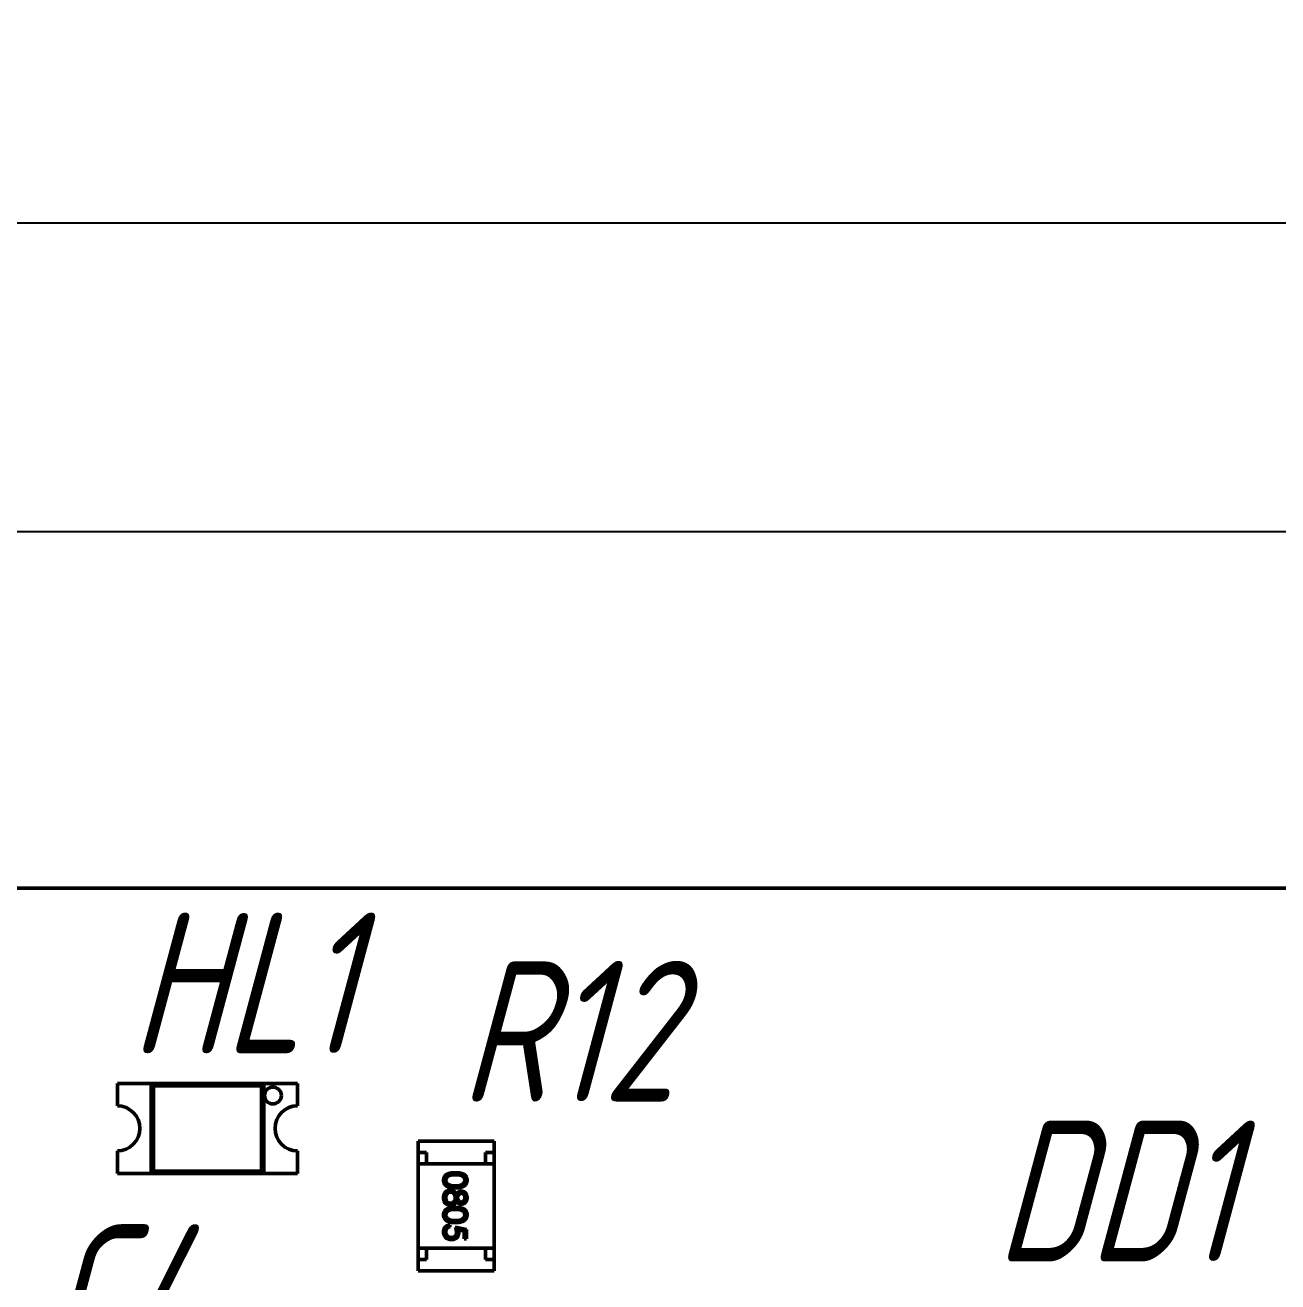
# Model space of a CAD drawing. Header units: millimetres. Extents: x 3004 to 446186229, y 1206 to 1506.
# Drawn here: x 3087.39 to 3109.64, y 1453.54 to 1475.87 of the extents above; entities that cross this region are included whole.
import ezdxf

# ---------------------------------------------------------------- set-up
doc = ezdxf.new("R2010")
doc.units = ezdxf.units.MM
doc.layers.add('Tonk', color=7, linetype='Continuous', lineweight=25)
doc.layers.add('Видимый контур (ГОСТ)', color=7, linetype='Continuous', lineweight=50)
doc.styles.get("Standard").update_dxf_attribs({"font": '', "width": 0.8, "oblique": 15})
doc.styles.get('Standard').set_extended_font_data('GOST type B')
doc.dimstyles.new('ISO-25', dxfattribs={"dimtxt": 2.5, "dimasz": 2.5, "dimexe": 1.25, "dimexo": 0, "dimtad": 1, "dimtxsty": 'Standard', "dimcen": 2.5, "dimadec": 0, "dimazin": 0, "dimtfac": 1, "dimtmove": 0, "dimatfit": 3, "dimfxl": 1, "dimarcsym": 0})

# ---------------------------------------------------------------- blocks, each defined once
blk = doc.blocks.new('*D35')
at = {"layer": 'Tonk', "color": 0, "lineweight": -2, "transparency": 16777216}
for p, q in [((3072.222, 1456.102), (3072.222, 1473.603)), ((3186.396, 1454.893), (3186.396, 1473.603)), ((3074.722, 1472.353), (3183.896, 1472.353))]:
    blk.add_line(p, q, dxfattribs=at)
at = {"layer": 'Tonk', "color": 0, "transparency": 16777216}
for points in [[(3074.722, 1472.769), (3074.722, 1471.936), (3072.222, 1472.353)], [(3183.896, 1472.769), (3183.896, 1471.936), (3186.396, 1472.353)]]:
    blk.add_solid(points, dxfattribs=at)
at = {"layer": 'Tonk', "color": 0, "transparency": 16777216, "insert": (3129.309, 1474.228), "char_height": 2.5, "attachment_point": 5}
blk.add_mtext('120*', dxfattribs=at)
blk = doc.blocks.new('*D36')
at = {"layer": 'Tonk', "color": 0, "lineweight": -2, "transparency": 16777216}
for p, q in [((3076.652, 1460.531), (3054.888, 1460.531)), ((3056.138, 1458.031), (3056.138, 1409.327)), ((3094.488, 1406.827), (3054.888, 1406.827))]:
    blk.add_line(p, q, dxfattribs=at)
at = {"layer": 'Tonk', "color": 0, "transparency": 16777216}
for points in [[(3055.721, 1458.031), (3056.555, 1458.031), (3056.138, 1460.531)], [(3055.721, 1409.327), (3056.555, 1409.327), (3056.138, 1406.827)]]:
    blk.add_solid(points, dxfattribs=at)
at = {"layer": 'Tonk', "color": 0, "transparency": 16777216, "insert": (3054.263, 1433.679), "char_height": 2.5, "attachment_point": 5, "rotation": 90}
blk.add_mtext('57*', dxfattribs=at)
blk = doc.blocks.new('*D45')
at = {"layer": 'Tonk', "color": 0, "lineweight": -2, "transparency": 16777216}
for p, q in [((3074.877, 1459.037), (3074.877, 1468.121)), ((3180.717, 1459.037), (3180.717, 1468.121)), ((3077.377, 1466.871), (3178.217, 1466.871))]:
    blk.add_line(p, q, dxfattribs=at)
at = {"layer": 'Tonk', "color": 0, "transparency": 16777216}
for points in [[(3077.377, 1467.287), (3077.377, 1466.454), (3074.877, 1466.871)], [(3178.217, 1467.287), (3178.217, 1466.454), (3180.717, 1466.871)]]:
    blk.add_solid(points, dxfattribs=at)
at = {"layer": 'Tonk', "color": 0, "transparency": 16777216, "insert": (3127.797, 1468.746), "char_height": 2.5, "attachment_point": 5}
blk.add_mtext('110*', dxfattribs=at)

msp = doc.modelspace()

# ---------------------------------------------------------------- linework, layer by layer
at = {"layer": 'Видимый контур (ГОСТ)'}
for p, q in [((3076.55695, 1460.53704), (3179.71695, 1460.53704)), ((3089.02699, 1456.66712), (3089.02699, 1457.06712)), ((3089.02699, 1457.06712), (3089.62699, 1457.06712)), ((3089.62699, 1457.06712), (3091.62699, 1457.06712)), ((3089.62699, 1455.46712), (3089.62699, 1457.06712)), ((3089.62699, 1457.06712), (3089.66892, 1457.0252)), ((3089.66892, 1457.0252), (3091.58507, 1457.0252)), ((3089.66892, 1455.50905), (3089.66892, 1457.0252)), ((3091.58507, 1457.0252), (3091.62699, 1457.06712)), ((3091.58507, 1455.50905), (3091.58507, 1457.0252)), ((3092.22699, 1457.06712), (3091.62699, 1457.06712)), ((3091.62699, 1457.06712), (3091.62699, 1455.46712)), ((3092.22699, 1456.66712), (3092.22699, 1457.06712)), ((3094.36695, 1456.03703), (3095.71695, 1456.03703)), ((3094.36695, 1456.03703), (3094.36695, 1455.83703)), ((3095.71695, 1456.03703), (3095.71695, 1455.83703)), ((3089.02699, 1455.86712), (3089.02699, 1455.46712)), ((3092.22699, 1455.46712), (3092.22699, 1455.86712)), ((3094.36695, 1455.83703), (3094.36695, 1455.63703)), ((3094.51695, 1455.83703), (3094.36695, 1455.83703)), ((3094.51695, 1455.63703), (3094.51695, 1455.83703)), ((3095.56695, 1455.83703), (3095.56695, 1455.63703)), ((3095.71695, 1455.83703), (3095.56695, 1455.83703)), ((3095.71695, 1455.63703), (3095.71695, 1455.83703)), ((3095.71695, 1455.63703), (3094.36695, 1455.63703)), ((3094.36695, 1454.13703), (3094.36695, 1455.63703)), ((3094.51695, 1455.63703), (3095.56695, 1455.63703)), ((3095.71695, 1454.13703), (3095.71695, 1455.63703)), ((3089.02699, 1455.46712), (3089.62699, 1455.46712)), ((3089.66892, 1455.50905), (3089.62699, 1455.46712)), ((3091.62699, 1455.46712), (3089.62699, 1455.46712)), ((3091.58507, 1455.50905), (3089.66892, 1455.50905)), ((3091.62699, 1455.46712), (3091.58507, 1455.50905)), ((3091.62699, 1455.46712), (3092.22699, 1455.46712)), ((3094.93169, 1454.55144), (3094.93169, 1454.51555)), ((3095.02912, 1454.51042), (3095.22912, 1454.46939)), ((3095.1881, 1454.44135), (3095.08289, 1454.4629)), ((3095.22912, 1454.46939), (3095.22912, 1454.30529)), ((3095.1881, 1454.30529), (3095.1881, 1454.44135)), ((3095.22912, 1454.30529), (3095.1881, 1454.30529)), ((3094.36695, 1454.13703), (3094.36695, 1453.93703)), ((3095.71695, 1454.13703), (3094.36695, 1454.13703)), ((3094.51695, 1454.13703), (3095.56695, 1454.13703)), ((3094.51695, 1453.93703), (3094.51695, 1454.13703)), ((3095.56695, 1454.13703), (3095.56695, 1453.93703)), ((3095.71695, 1453.93703), (3095.71695, 1454.13703)), ((3094.36695, 1453.93703), (3094.51695, 1453.93703)), ((3094.36695, 1453.73703), (3094.36695, 1453.93703)), ((3095.56695, 1453.93703), (3095.71695, 1453.93703)), ((3095.71695, 1453.73703), (3095.71695, 1453.93703)), ((3094.36695, 1453.73703), (3095.71695, 1453.73703))]:
    msp.add_line(p, q, dxfattribs=at)
msp.add_circle((3091.78977, 1456.85091), 0.14941, dxfattribs=at)
for centre, start, end in [((3089.02699, 1456.26712), 270.000005, 90.000005), ((3092.22699, 1456.26712), 90.000005, 270.000005)]:
    msp.add_arc(centre, 0.4, start, end, dxfattribs=at)
for points, knots in [([(3094.81887, 1455.34592), (3094.81892, 1455.34907), (3094.81903, 1455.35529), (3094.82011, 1455.36451), (3094.82186, 1455.37346), (3094.82431, 1455.38218), (3094.8273, 1455.39071), (3094.83121, 1455.39895), (3094.8357, 1455.40699), (3094.84082, 1455.41479), (3094.84669, 1455.42222), (3094.85318, 1455.42932), (3094.86045, 1455.4359), (3094.86839, 1455.44203), (3094.87692, 1455.44786), (3094.88617, 1455.45322), (3094.8961, 1455.45817), (3094.90676, 1455.4627), (3094.91832, 1455.46672), (3094.93091, 1455.47027), (3094.94464, 1455.47307), (3094.9594, 1455.47547), (3094.97524, 1455.4774), (3094.99219, 1455.47872), (3095.01023, 1455.47954), (3095.02261, 1455.47961), (3095.02896, 1455.47965)], [0, 0, 0, 0, 0.03378715, 0.06662166, 0.09928488, 0.13136117, 0.16358519, 0.19610393, 0.22890225, 0.26215806, 0.29599122, 0.33021785, 0.36505983, 0.40095074, 0.43762038, 0.47570753, 0.51538069, 0.55641354, 0.59976483, 0.64642416, 0.69643144, 0.74978152, 0.80657331, 0.86743553, 0.93188675, 1, 1, 1, 1]), ([(3095.02912, 1455.44375), (3095.02378, 1455.44374), (3095.01341, 1455.44371), (3094.99834, 1455.44302), (3094.98429, 1455.44208), (3094.97123, 1455.44086), (3094.95922, 1455.43906), (3094.94816, 1455.43703), (3094.93811, 1455.43457), (3094.92902, 1455.43166), (3094.92071, 1455.42834), (3094.91299, 1455.42471), (3094.90575, 1455.42082), (3094.89906, 1455.41646), (3094.8929, 1455.41172), (3094.88716, 1455.40669), (3094.88204, 1455.4012), (3094.8759, 1455.3936), (3094.86955, 1455.38357), (3094.86403, 1455.37092), (3094.86056, 1455.35793), (3094.86011, 1455.34912), (3094.85989, 1455.34471)], [0, 0, 0, 0, 0.07295107, 0.14158369, 0.20592646, 0.26530136, 0.32059723, 0.3718165, 0.41878977, 0.46169873, 0.50213358, 0.54080432, 0.57818053, 0.61429687, 0.64967824, 0.68429946, 0.71835895, 0.75208086, 0.81765244, 0.87972208, 0.93996556, 1, 1, 1, 1]), ([(3095.02896, 1455.47965), (3095.03537, 1455.47961), (3095.04783, 1455.47954), (3095.06598, 1455.47873), (3095.083, 1455.47738), (3095.0989, 1455.47554), (3095.11369, 1455.4733), (3095.12731, 1455.4703), (3095.13984, 1455.46689), (3095.15132, 1455.46294), (3095.1619, 1455.45849), (3095.17178, 1455.45364), (3095.18094, 1455.4482), (3095.18953, 1455.44249), (3095.1974, 1455.43627), (3095.20468, 1455.42972), (3095.21118, 1455.42259), (3095.21711, 1455.41511), (3095.2223, 1455.40722), (3095.22687, 1455.39915), (3095.23078, 1455.39084), (3095.23386, 1455.38226), (3095.23639, 1455.37349), (3095.23813, 1455.36451), (3095.23922, 1455.35529), (3095.23933, 1455.34907), (3095.23938, 1455.34592)], [0, 0, 0, 0, 0.06859462, 0.13324604, 0.19431259, 0.25127922, 0.30451344, 0.35423491, 0.40048059, 0.44341075, 0.48401487, 0.5232523, 0.56104237, 0.59790024, 0.63351849, 0.66831435, 0.70249567, 0.73668535, 0.77029317, 0.80343726, 0.83591295, 0.86846025, 0.90084654, 0.93346652, 0.96625758, 1, 1, 1, 1]), ([(3095.19835, 1455.34471), (3095.19812, 1455.34914), (3095.19766, 1455.35799), (3095.19438, 1455.37107), (3095.18866, 1455.38361), (3095.18238, 1455.39358), (3095.1764, 1455.40122), (3095.17121, 1455.4066), (3095.16554, 1455.41165), (3095.15932, 1455.4163), (3095.15264, 1455.42065), (3095.14544, 1455.42465), (3095.13769, 1455.42825), (3095.12939, 1455.43157), (3095.1203, 1455.4345), (3095.11027, 1455.43691), (3095.09924, 1455.43914), (3095.08716, 1455.44071), (3095.0741, 1455.44211), (3095.06001, 1455.44301), (3095.04492, 1455.44371), (3095.03449, 1455.44374), (3095.02912, 1455.44375)], [0, 0, 0, 0, 0.06038662, 0.12088325, 0.18275462, 0.24781103, 0.2812991, 0.31508762, 0.3497024, 0.38485658, 0.4209662, 0.45851119, 0.49717472, 0.53760205, 0.58050302, 0.62746754, 0.67838821, 0.73398322, 0.7937467, 0.85771367, 0.92669786, 1, 1, 1, 1]), ([(3095.02896, 1455.20786), (3095.02285, 1455.20793), (3095.01093, 1455.20807), (3094.9935, 1455.20883), (3094.97704, 1455.21031), (3094.96152, 1455.21216), (3094.947, 1455.21473), (3094.93343, 1455.21788), (3094.92075, 1455.22138), (3094.90906, 1455.22571), (3094.89821, 1455.23044), (3094.88808, 1455.23559), (3094.87857, 1455.24111), (3094.86977, 1455.24712), (3094.86162, 1455.25352), (3094.85424, 1455.26046), (3094.84748, 1455.26774), (3094.84146, 1455.27544), (3094.8362, 1455.28349), (3094.83149, 1455.29171), (3094.82769, 1455.30026), (3094.82443, 1455.30894), (3094.82194, 1455.31786), (3094.82021, 1455.32704), (3094.81901, 1455.3364), (3094.81891, 1455.34273), (3094.81887, 1455.34592)], [0, 0, 0, 0, 0.06506329, 0.12677317, 0.18551576, 0.24076468, 0.2929798, 0.34225037, 0.38891929, 0.43277566, 0.47462843, 0.51477469, 0.55360589, 0.59142641, 0.62802812, 0.66380363, 0.69898434, 0.73359149, 0.76762847, 0.80120835, 0.83426384, 0.86698069, 0.89971974, 0.93270191, 0.96617588, 1, 1, 1, 1]), ([(3094.81887, 1455.03662), (3094.819, 1455.04199), (3094.81926, 1455.05245), (3094.82099, 1455.06767), (3094.82404, 1455.08185), (3094.8282, 1455.09509), (3094.83362, 1455.10729), (3094.84036, 1455.11843), (3094.84816, 1455.12867), (3094.85724, 1455.13769), (3094.86696, 1455.1457), (3094.87699, 1455.15274), (3094.88732, 1455.15859), (3094.89782, 1455.16354), (3094.90861, 1455.16733), (3094.91965, 1455.16996), (3094.93092, 1455.17162), (3094.93852, 1455.17185), (3094.94235, 1455.17196)], [0, 0, 0, 0, 0.07855643, 0.15286284, 0.22355969, 0.29037494, 0.35540307, 0.41829116, 0.48038856, 0.54307262, 0.60492394, 0.66439831, 0.72194255, 0.77837489, 0.83382994, 0.88886124, 0.94408894, 1, 1, 1, 1]), ([(3094.85989, 1455.34471), (3094.86008, 1455.34028), (3094.86044, 1455.33143), (3094.86396, 1455.31851), (3094.86927, 1455.30595), (3094.87555, 1455.29612), (3094.88153, 1455.28863), (3094.88663, 1455.28327), (3094.89234, 1455.27835), (3094.8985, 1455.27368), (3094.90523, 1455.2694), (3094.91249, 1455.26551), (3094.92031, 1455.26196), (3094.92577, 1455.25993), (3094.92856, 1455.2589)], [0, 0, 0, 0, 0.1128134, 0.22539388, 0.33959481, 0.45967541, 0.52173519, 0.58392584, 0.64817414, 0.71388104, 0.78100445, 0.85145093, 0.92405069, 1, 1, 1, 1]), ([(3094.94114, 1455.13606), (3094.93755, 1455.1359), (3094.93042, 1455.1356), (3094.91989, 1455.13314), (3094.90969, 1455.12921), (3094.89992, 1455.12372), (3094.89078, 1455.11692), (3094.88282, 1455.10857), (3094.87574, 1455.09917), (3094.87002, 1455.08841), (3094.86544, 1455.07666), (3094.8623, 1455.06391), (3094.86021, 1455.05036), (3094.86, 1455.04101), (3094.85989, 1455.03622)], [0, 0, 0, 0, 0.07489821, 0.14859629, 0.22447123, 0.30232274, 0.38191862, 0.4611487, 0.54241712, 0.62671608, 0.71459683, 0.80490292, 0.90012725, 1, 1, 1, 1]), ([(3094.92856, 1455.2589), (3094.93213, 1455.25769), (3094.93938, 1455.25524), (3094.95062, 1455.25209), (3094.96242, 1455.2496), (3094.97469, 1455.24737), (3094.98754, 1455.24584), (3095.00093, 1455.24461), (3095.01485, 1455.24389), (3095.02432, 1455.2438), (3095.02912, 1455.24375)], [0, 0, 0, 0, 0.11058834, 0.22454175, 0.34250349, 0.4643241, 0.59075603, 0.72222748, 0.85884284, 1, 1, 1, 1]), ([(3095.02912, 1455.0339), (3095.02906, 1455.03745), (3095.02894, 1455.04443), (3095.02755, 1455.05466), (3095.02563, 1455.06447), (3095.02271, 1455.07383), (3095.01892, 1455.08275), (3095.01436, 1455.09127), (3095.00896, 1455.09932), (3095.0028, 1455.1068), (3094.99617, 1455.11362), (3094.98914, 1455.11961), (3094.98186, 1455.1247), (3094.97423, 1455.12879), (3094.96641, 1455.13215), (3094.9582, 1455.13436), (3094.94977, 1455.13577), (3094.94403, 1455.13596), (3094.94114, 1455.13606)], [0, 0, 0, 0, 0.07126869, 0.13981179, 0.20649743, 0.27153524, 0.33608183, 0.40052839, 0.46498384, 0.53005031, 0.59442341, 0.65558271, 0.71484911, 0.77211506, 0.82899921, 0.88512216, 0.94207935, 1, 1, 1, 1]), ([(3094.94235, 1455.17196), (3094.94515, 1455.17189), (3094.9507, 1455.17176), (3094.95889, 1455.17086), (3094.96687, 1455.16941), (3094.97466, 1455.16743), (3094.9822, 1455.16476), (3094.98953, 1455.16153), (3094.99666, 1455.15777), (3095.00363, 1455.15342), (3095.01033, 1455.14835), (3095.01689, 1455.14262), (3095.0232, 1455.1361), (3095.02934, 1455.12887), (3095.03542, 1455.12101), (3095.04111, 1455.11232), (3095.04681, 1455.10303), (3095.05021, 1455.09642), (3095.05196, 1455.09303)], [0, 0, 0, 0, 0.05885359, 0.11631546, 0.17267484, 0.22878039, 0.28458036, 0.34025651, 0.39662981, 0.45350726, 0.51231819, 0.57264844, 0.63602194, 0.70236295, 0.77148306, 0.84418448, 0.92006979, 1, 1, 1, 1]), ([(3095.23938, 1455.34592), (3095.23932, 1455.34273), (3095.23921, 1455.33641), (3095.23815, 1455.32706), (3095.23638, 1455.31792), (3095.23387, 1455.30904), (3095.23077, 1455.30034), (3095.22687, 1455.29189), (3095.22234, 1455.28363), (3095.21701, 1455.27571), (3095.21107, 1455.26803), (3095.20435, 1455.26078), (3095.19693, 1455.25396), (3095.18888, 1455.24748), (3095.18005, 1455.24153), (3095.17058, 1455.23586), (3095.16033, 1455.23079), (3095.14945, 1455.22591), (3095.13765, 1455.22169), (3095.12499, 1455.21789), (3095.11133, 1455.21482), (3095.09672, 1455.21226), (3095.08114, 1455.21028), (3095.06459, 1455.20884), (3095.04708, 1455.20807), (3095.03511, 1455.20793), (3095.02896, 1455.20786)], [0, 0, 0, 0, 0.03378812, 0.06719393, 0.09986241, 0.13256661, 0.16515117, 0.19791319, 0.231319, 0.26508328, 0.29925531, 0.33439857, 0.36994282, 0.40628356, 0.44406382, 0.48299771, 0.52335445, 0.56553659, 0.60961292, 0.65639081, 0.70588549, 0.7583245, 0.81383178, 0.87279456, 0.93472223, 1, 1, 1, 1]), ([(3095.02912, 1455.24375), (3095.03393, 1455.24382), (3095.04334, 1455.24394), (3095.05711, 1455.24441), (3095.07019, 1455.24562), (3095.08264, 1455.24697), (3095.09438, 1455.24896), (3095.10552, 1455.2511), (3095.11591, 1455.25398), (3095.12573, 1455.25706), (3095.13485, 1455.26058), (3095.14332, 1455.26446), (3095.15118, 1455.2686), (3095.15841, 1455.27309), (3095.16504, 1455.27789), (3095.17094, 1455.28312), (3095.17629, 1455.28857), (3095.1824, 1455.29621), (3095.18863, 1455.30621), (3095.19437, 1455.31865), (3095.19766, 1455.33159), (3095.19812, 1455.34034), (3095.19835, 1455.34471)], [0, 0, 0, 0, 0.0656812, 0.12848646, 0.18817513, 0.24510613, 0.29944842, 0.35082294, 0.39994168, 0.44667174, 0.49125453, 0.53337634, 0.57385275, 0.61252631, 0.64959714, 0.68553204, 0.72010579, 0.75383766, 0.81892542, 0.88049346, 0.94031133, 1, 1, 1, 1]), ([(3095.05196, 1455.09303), (3095.05449, 1455.09767), (3095.05939, 1455.10665), (3095.06839, 1455.11855), (3095.07814, 1455.12876), (3095.08884, 1455.13702), (3095.10016, 1455.14352), (3095.11202, 1455.14798), (3095.12422, 1455.151), (3095.13255, 1455.15129), (3095.13674, 1455.15144)], [0, 0, 0, 0, 0.14586006, 0.2824259, 0.4108504, 0.53502942, 0.65470108, 0.77013343, 0.88455584, 1, 1, 1, 1]), ([(3095.13674, 1455.15144), (3095.141, 1455.15126), (3095.14957, 1455.15088), (3095.16232, 1455.14784), (3095.17485, 1455.14289), (3095.18709, 1455.13616), (3095.19863, 1455.12777), (3095.20897, 1455.11771), (3095.21804, 1455.10621), (3095.22565, 1455.09334), (3095.23184, 1455.07948), (3095.23611, 1455.06486), (3095.2389, 1455.04974), (3095.23922, 1455.03944), (3095.23938, 1455.03422)], [0, 0, 0, 0, 0.07405843, 0.14887035, 0.22666767, 0.30773476, 0.3911572, 0.47392936, 0.55792775, 0.64498929, 0.73336406, 0.82109204, 0.90928721, 1, 1, 1, 1]), ([(3094.86278, 1454.93045), (3094.85928, 1454.93363), (3094.85233, 1454.93996), (3094.84331, 1454.95079), (3094.83573, 1454.96268), (3094.82955, 1454.97557), (3094.82474, 1454.98945), (3094.82128, 1455.00429), (3094.8193, 1455.02014), (3094.81901, 1455.03103), (3094.81887, 1455.03662)], [0, 0, 0, 0, 0.11928345, 0.23709288, 0.35479604, 0.4745763, 0.59746007, 0.72492615, 0.8588832, 1, 1, 1, 1]), ([(3094.85989, 1455.03622), (3094.85996, 1455.03248), (3094.8601, 1455.02519), (3094.86134, 1455.01455), (3094.8633, 1455.00451), (3094.86615, 1454.99509), (3094.86963, 1454.98618), (3094.87411, 1454.97793), (3094.8792, 1454.97014), (3094.88524, 1454.96319), (3094.8917, 1454.95685), (3094.89853, 1454.95133), (3094.90555, 1454.94653), (3094.91293, 1454.94277), (3094.92052, 1454.93976), (3094.92839, 1454.9376), (3094.93656, 1454.93626), (3094.9421, 1454.93613), (3094.94491, 1454.93606)], [0, 0, 0, 0, 0.07655893, 0.14916135, 0.21882685, 0.28556714, 0.35031311, 0.41412515, 0.47717916, 0.54036802, 0.60220239, 0.66203365, 0.71993441, 0.77590743, 0.83111486, 0.88666745, 0.94255236, 1, 1, 1, 1]), ([(3094.94563, 1454.90016), (3094.94178, 1454.90025), (3094.93416, 1454.90043), (3094.92291, 1454.90195), (3094.91198, 1454.90422), (3094.90138, 1454.90754), (3094.89116, 1454.91185), (3094.88132, 1454.91717), (3094.8717, 1454.92318), (3094.86577, 1454.92801), (3094.86278, 1454.93045)], [0, 0, 0, 0, 0.12815819, 0.25367314, 0.37732531, 0.49938455, 0.62291837, 0.74583939, 0.87139529, 1, 1, 1, 1]), ([(3094.94491, 1454.93606), (3094.94764, 1454.93616), (3094.95302, 1454.93637), (3094.96099, 1454.93766), (3094.9687, 1454.93994), (3094.97622, 1454.94306), (3094.98342, 1454.94722), (3094.99047, 1454.95212), (3094.99719, 1454.95802), (3095.00361, 1454.9647), (3095.00956, 1454.97198), (3095.01482, 1454.97971), (3095.01925, 1454.98784), (3095.02285, 1454.99635), (3095.02568, 1455.00523), (3095.02766, 1455.01446), (3095.02891, 1455.02406), (3095.02905, 1455.03058), (3095.02912, 1455.0339)], [0, 0, 0, 0, 0.05733943, 0.11306333, 0.16918145, 0.22577456, 0.2838263, 0.34345428, 0.40590696, 0.47139226, 0.53800283, 0.60306356, 0.66760183, 0.73222544, 0.79700481, 0.86304799, 0.93035699, 1, 1, 1, 1]), ([(3095.05196, 1454.97749), (3095.05025, 1454.97421), (3095.04692, 1454.96783), (3095.04156, 1454.95873), (3095.03591, 1454.95042), (3095.03024, 1454.94266), (3095.02433, 1454.93559), (3095.01815, 1454.92929), (3095.01187, 1454.9236), (3095.00537, 1454.91864), (3094.99867, 1454.91427), (3094.99176, 1454.9105), (3094.98464, 1454.90727), (3094.97725, 1454.90472), (3094.96969, 1454.90261), (3094.96186, 1454.90116), (3094.95382, 1454.90038), (3094.94838, 1454.90024), (3094.94563, 1454.90016)], [0, 0, 0, 0, 0.07952483, 0.15509998, 0.22721982, 0.2959105, 0.36205588, 0.42552012, 0.48581272, 0.54449471, 0.60145964, 0.65784059, 0.71397447, 0.76946795, 0.82612997, 0.88288536, 0.94070088, 1, 1, 1, 1]), ([(3095.13561, 1454.92068), (3095.13127, 1454.92084), (3095.12275, 1454.92116), (3095.11032, 1454.92387), (3095.09869, 1454.92843), (3095.08771, 1454.93466), (3095.07758, 1454.94278), (3095.06819, 1454.95267), (3095.05944, 1454.96428), (3095.05451, 1454.97299), (3095.05196, 1454.97749)], [0, 0, 0, 0, 0.12190404, 0.23941261, 0.3554101, 0.47209073, 0.59285898, 0.71870347, 0.85489238, 1, 1, 1, 1]), ([(3095.13618, 1455.11555), (3095.13409, 1455.11547), (3095.12996, 1455.11531), (3095.12386, 1455.11411), (3095.11787, 1455.11232), (3095.11213, 1455.10951), (3095.10643, 1455.10613), (3095.10093, 1455.10196), (3095.0956, 1455.09699), (3095.09049, 1455.09138), (3095.0857, 1455.08528), (3095.08154, 1455.07881), (3095.07806, 1455.07206), (3095.07517, 1455.0651), (3095.07292, 1455.05786), (3095.07132, 1455.05038), (3095.07033, 1455.04266), (3095.07021, 1455.03743), (3095.07015, 1455.03478)], [0, 0, 0, 0, 0.05456395, 0.1078262, 0.16192371, 0.2175097, 0.27449833, 0.33481476, 0.39755495, 0.46475458, 0.53290121, 0.60009721, 0.66535416, 0.73108363, 0.79688349, 0.86329159, 0.93083122, 1, 1, 1, 1]), ([(3095.07015, 1455.03478), (3095.07025, 1455.03138), (3095.07045, 1455.02461), (3095.07229, 1455.01464), (3095.0752, 1455.00494), (3095.07917, 1454.99562), (3095.08416, 1454.98692), (3095.09013, 1454.97917), (3095.09694, 1454.97243), (3095.10449, 1454.96676), (3095.11254, 1454.96237), (3095.1206, 1454.95896), (3095.12879, 1454.95696), (3095.13427, 1454.9567), (3095.13698, 1454.95657)], [0, 0, 0, 0, 0.08968994, 0.17849401, 0.26683775, 0.35655818, 0.44533425, 0.53080584, 0.61407622, 0.69770709, 0.77914195, 0.85535359, 0.92855682, 1, 1, 1, 1]), ([(3095.23938, 1455.03422), (3095.23921, 1455.02913), (3095.23889, 1455.0191), (3095.23617, 1455.00436), (3095.23163, 1454.99025), (3095.22547, 1454.97683), (3095.21788, 1454.96434), (3095.20869, 1454.9533), (3095.19839, 1454.94355), (3095.18686, 1454.93548), (3095.17467, 1454.92883), (3095.16191, 1454.9242), (3095.14886, 1454.92124), (3095.14004, 1454.92086), (3095.13561, 1454.92068)], [0, 0, 0, 0, 0.08940971, 0.17630576, 0.2626259, 0.34944573, 0.43549826, 0.51892813, 0.60135466, 0.68425642, 0.76580674, 0.84487687, 0.92227979, 1, 1, 1, 1]), ([(3095.19835, 1455.03622), (3095.19828, 1455.03903), (3095.19813, 1455.04452), (3095.19737, 1455.05256), (3095.19589, 1455.06022), (3095.19392, 1455.06756), (3095.19126, 1455.07448), (3095.18813, 1455.08108), (3095.18432, 1455.08725), (3095.18005, 1455.09306), (3095.17536, 1455.09829), (3095.17047, 1455.10293), (3095.16528, 1455.10678), (3095.15993, 1455.11006), (3095.15426, 1455.11243), (3095.14844, 1455.11421), (3095.14239, 1455.11541), (3095.13826, 1455.1155), (3095.13618, 1455.11555)], [0, 0, 0, 0, 0.07524331, 0.14720881, 0.21644709, 0.28402504, 0.35065545, 0.41503132, 0.47962983, 0.54465163, 0.60804424, 0.66782757, 0.72511425, 0.78099171, 0.835527, 0.88943815, 0.94407209, 1, 1, 1, 1]), ([(3095.13698, 1454.95657), (3095.13888, 1454.95663), (3095.14265, 1454.95675), (3095.14822, 1454.95775), (3095.15366, 1454.95939), (3095.15902, 1454.96162), (3095.16423, 1454.96454), (3095.16936, 1454.96801), (3095.1743, 1454.97223), (3095.17916, 1454.97696), (3095.18366, 1454.98232), (3095.18762, 1454.98831), (3095.19098, 1454.9949), (3095.19371, 1455.00207), (3095.19576, 1455.00981), (3095.1973, 1455.01809), (3095.19816, 1455.02696), (3095.19829, 1455.03307), (3095.19835, 1455.03622)], [0, 0, 0, 0, 0.05090244, 0.10103404, 0.15108382, 0.20306199, 0.25624843, 0.31084671, 0.3687691, 0.43001504, 0.49251965, 0.55604872, 0.62199568, 0.69019237, 0.76138485, 0.83635622, 0.91548701, 1, 1, 1, 1]), ([(3094.81887, 1454.73053), (3094.81892, 1454.73369), (3094.81903, 1454.73991), (3094.82011, 1454.74912), (3094.82186, 1454.75807), (3094.82431, 1454.76679), (3094.8273, 1454.77533), (3094.83121, 1454.78357), (3094.8357, 1454.7916), (3094.84082, 1454.79941), (3094.84669, 1454.80684), (3094.85318, 1454.81393), (3094.86045, 1454.82052), (3094.86839, 1454.82665), (3094.87692, 1454.83247), (3094.88617, 1454.83783), (3094.8961, 1454.84279), (3094.90676, 1454.84732), (3094.91832, 1454.85134), (3094.93091, 1454.85488), (3094.94464, 1454.85769), (3094.9594, 1454.86008), (3094.97524, 1454.86202), (3094.99219, 1454.86334), (3095.01023, 1454.86416), (3095.02261, 1454.86423), (3095.02896, 1454.86427)], [0, 0, 0, 0, 0.03378715, 0.06662166, 0.09928488, 0.13136117, 0.16358519, 0.19610393, 0.22890225, 0.26215806, 0.29599122, 0.33021785, 0.36505983, 0.40095074, 0.43762038, 0.47570753, 0.51538069, 0.55641354, 0.59976483, 0.64642416, 0.69643144, 0.74978152, 0.80657331, 0.86743553, 0.93188675, 1, 1, 1, 1]), ([(3095.02896, 1454.59247), (3095.02285, 1454.59254), (3095.01093, 1454.59269), (3094.9935, 1454.59344), (3094.97704, 1454.59492), (3094.96152, 1454.59678), (3094.947, 1454.59934), (3094.93343, 1454.6025), (3094.92075, 1454.606), (3094.90906, 1454.61032), (3094.89821, 1454.61506), (3094.88808, 1454.6202), (3094.87857, 1454.62572), (3094.86977, 1454.63173), (3094.86162, 1454.63814), (3094.85424, 1454.64508), (3094.84748, 1454.65235), (3094.84146, 1454.66006), (3094.8362, 1454.6681), (3094.83149, 1454.67633), (3094.82769, 1454.68488), (3094.82443, 1454.69355), (3094.82194, 1454.70248), (3094.82021, 1454.71165), (3094.81901, 1454.72102), (3094.81891, 1454.72735), (3094.81887, 1454.73053)], [0, 0, 0, 0, 0.06506329, 0.12677317, 0.18551576, 0.24076468, 0.2929798, 0.34225037, 0.38891929, 0.43277566, 0.47462843, 0.51477469, 0.55360589, 0.59142641, 0.62802812, 0.66380363, 0.69898434, 0.73359149, 0.76762847, 0.80120835, 0.83426384, 0.86698069, 0.89971974, 0.93270191, 0.96617588, 1, 1, 1, 1]), ([(3095.02912, 1454.82837), (3095.02378, 1454.82835), (3095.01341, 1454.82833), (3094.99834, 1454.82764), (3094.98429, 1454.82669), (3094.97123, 1454.82548), (3094.95922, 1454.82367), (3094.94816, 1454.82165), (3094.93811, 1454.81918), (3094.92902, 1454.81627), (3094.92071, 1454.81295), (3094.91299, 1454.80933), (3094.90575, 1454.80544), (3094.89906, 1454.80108), (3094.8929, 1454.79633), (3094.88716, 1454.79131), (3094.88204, 1454.78582), (3094.8759, 1454.77821), (3094.86955, 1454.76818), (3094.86403, 1454.75554), (3094.86056, 1454.74255), (3094.86011, 1454.73373), (3094.85989, 1454.72933)], [0, 0, 0, 0, 0.07295107, 0.14158369, 0.20592646, 0.26530136, 0.32059723, 0.3718165, 0.41878977, 0.46169873, 0.50213358, 0.54080432, 0.57818053, 0.61429687, 0.64967824, 0.68429946, 0.71835895, 0.75208086, 0.81765244, 0.87972208, 0.93996556, 1, 1, 1, 1]), ([(3094.85989, 1454.72933), (3094.86008, 1454.7249), (3094.86044, 1454.71605), (3094.86396, 1454.70312), (3094.86927, 1454.69057), (3094.87555, 1454.68073), (3094.88153, 1454.67325), (3094.88663, 1454.66789), (3094.89234, 1454.66296), (3094.8985, 1454.6583), (3094.90523, 1454.65402), (3094.91249, 1454.65012), (3094.92031, 1454.64657), (3094.92577, 1454.64455), (3094.92856, 1454.64351)], [0, 0, 0, 0, 0.1128134, 0.22539388, 0.33959481, 0.45967541, 0.52173519, 0.58392584, 0.64817414, 0.71388104, 0.78100445, 0.85145093, 0.92405069, 1, 1, 1, 1]), ([(3095.02896, 1454.86427), (3095.03537, 1454.86423), (3095.04783, 1454.86416), (3095.06598, 1454.86334), (3095.083, 1454.862), (3095.0989, 1454.86015), (3095.11369, 1454.85791), (3095.12731, 1454.85491), (3095.13984, 1454.85151), (3095.15132, 1454.84756), (3095.1619, 1454.8431), (3095.17178, 1454.83825), (3095.18094, 1454.83282), (3095.18953, 1454.82711), (3095.1974, 1454.82089), (3095.20468, 1454.81434), (3095.21118, 1454.8072), (3095.21711, 1454.79973), (3095.2223, 1454.79184), (3095.22687, 1454.78377), (3095.23078, 1454.77545), (3095.23386, 1454.76687), (3095.23639, 1454.75811), (3095.23813, 1454.74912), (3095.23922, 1454.73991), (3095.23933, 1454.73369), (3095.23938, 1454.73053)], [0, 0, 0, 0, 0.06859462, 0.13324604, 0.19431259, 0.25127922, 0.30451344, 0.35423491, 0.40048059, 0.44341075, 0.48401487, 0.5232523, 0.56104237, 0.59790024, 0.63351849, 0.66831435, 0.70249567, 0.73668535, 0.77029317, 0.80343726, 0.83591295, 0.86846025, 0.90084654, 0.93346652, 0.96625758, 1, 1, 1, 1]), ([(3095.23938, 1454.73053), (3095.23932, 1454.72735), (3095.23921, 1454.72102), (3095.23815, 1454.71167), (3095.23638, 1454.70253), (3095.23387, 1454.69365), (3095.23077, 1454.68495), (3095.22687, 1454.6765), (3095.22234, 1454.66825), (3095.21701, 1454.66033), (3095.21107, 1454.65264), (3095.20435, 1454.64539), (3095.19693, 1454.63857), (3095.18888, 1454.63209), (3095.18005, 1454.62615), (3095.17058, 1454.62048), (3095.16033, 1454.61541), (3095.14945, 1454.61052), (3095.13765, 1454.60631), (3095.12499, 1454.60251), (3095.11133, 1454.59944), (3095.09672, 1454.59688), (3095.08114, 1454.59489), (3095.06459, 1454.59345), (3095.04708, 1454.59269), (3095.03511, 1454.59254), (3095.02896, 1454.59247)], [0, 0, 0, 0, 0.03378812, 0.06719393, 0.09986241, 0.13256661, 0.16515117, 0.19791319, 0.231319, 0.26508328, 0.29925531, 0.33439857, 0.36994282, 0.40628356, 0.44406382, 0.48299771, 0.52335445, 0.56553659, 0.60961292, 0.65639081, 0.70588549, 0.7583245, 0.81383178, 0.87279456, 0.93472223, 1, 1, 1, 1]), ([(3095.19835, 1454.72933), (3095.19812, 1454.73375), (3095.19766, 1454.74261), (3095.19438, 1454.75569), (3095.18866, 1454.76823), (3095.18238, 1454.7782), (3095.1764, 1454.78584), (3095.17121, 1454.79122), (3095.16554, 1454.79627), (3095.15932, 1454.80091), (3095.15264, 1454.80527), (3095.14544, 1454.80926), (3095.13769, 1454.81287), (3095.12939, 1454.81619), (3095.1203, 1454.81911), (3095.11027, 1454.82152), (3095.09924, 1454.82375), (3095.08716, 1454.82533), (3095.0741, 1454.82673), (3095.06001, 1454.82763), (3095.04492, 1454.82833), (3095.03449, 1454.82836), (3095.02912, 1454.82837)], [0, 0, 0, 0, 0.06038662, 0.12088325, 0.18275462, 0.24781103, 0.2812991, 0.31508762, 0.3497024, 0.38485658, 0.4209662, 0.45851119, 0.49717472, 0.53760205, 0.58050302, 0.62746754, 0.67838821, 0.73398322, 0.7937467, 0.85771367, 0.92669786, 1, 1, 1, 1]), ([(3095.02912, 1454.62837), (3095.03393, 1454.62843), (3095.04334, 1454.62855), (3095.05711, 1454.62902), (3095.07019, 1454.63024), (3095.08264, 1454.63159), (3095.09438, 1454.63357), (3095.10552, 1454.63572), (3095.11591, 1454.6386), (3095.12573, 1454.64168), (3095.13485, 1454.6452), (3095.14332, 1454.64907), (3095.15118, 1454.65321), (3095.15841, 1454.65771), (3095.16504, 1454.66251), (3095.17094, 1454.66774), (3095.17629, 1454.67319), (3095.1824, 1454.68083), (3095.18863, 1454.69082), (3095.19437, 1454.70326), (3095.19766, 1454.71621), (3095.19812, 1454.72496), (3095.19835, 1454.72933)], [0, 0, 0, 0, 0.0656812, 0.12848646, 0.18817513, 0.24510613, 0.29944842, 0.35082294, 0.39994168, 0.44667174, 0.49125453, 0.53337634, 0.57385275, 0.61252631, 0.64959714, 0.68553204, 0.72010579, 0.75383766, 0.81892542, 0.88049346, 0.94031133, 1, 1, 1, 1]), ([(3094.81887, 1454.42941), (3094.81895, 1454.4334), (3094.8191, 1454.44124), (3094.82073, 1454.45272), (3094.82305, 1454.46378), (3094.82656, 1454.47431), (3094.83094, 1454.48441), (3094.83649, 1454.49394), (3094.84277, 1454.50315), (3094.85019, 1454.51167), (3094.85829, 1454.51957), (3094.86709, 1454.52665), (3094.87643, 1454.53295), (3094.88636, 1454.53837), (3094.89685, 1454.543), (3094.90795, 1454.54664), (3094.9196, 1454.54957), (3094.92762, 1454.55081), (3094.93169, 1454.55144)], [0, 0, 0, 0, 0.06542114, 0.12870837, 0.19023614, 0.2507244, 0.31063718, 0.37076641, 0.43161474, 0.49352297, 0.55588346, 0.61734237, 0.67866804, 0.74071136, 0.80298536, 0.86680258, 0.93234717, 1, 1, 1, 1]), ([(3094.93169, 1454.51555), (3094.92787, 1454.51466), (3094.92054, 1454.51297), (3094.91024, 1454.50924), (3094.90106, 1454.50468), (3094.89288, 1454.49927), (3094.88575, 1454.4928), (3094.87939, 1454.48543), (3094.87366, 1454.47716), (3094.86888, 1454.46797), (3094.8648, 1454.45828), (3094.86209, 1454.44813), (3094.86018, 1454.43781), (3094.85999, 1454.43083), (3094.85989, 1454.42733)], [0, 0, 0, 0, 0.09468725, 0.18199416, 0.26437695, 0.34217986, 0.41861761, 0.49650908, 0.57736909, 0.66151059, 0.74673255, 0.83125798, 0.91520562, 1, 1, 1, 1]), ([(3094.92856, 1454.64351), (3094.93213, 1454.64231), (3094.93938, 1454.63986), (3094.95062, 1454.6367), (3094.96242, 1454.63422), (3094.97469, 1454.63198), (3094.98754, 1454.63045), (3095.00093, 1454.62923), (3095.01485, 1454.6285), (3095.02432, 1454.62841), (3095.02912, 1454.62837)], [0, 0, 0, 0, 0.11058834, 0.22454175, 0.34250349, 0.4643241, 0.59075603, 0.72222748, 0.85884284, 1, 1, 1, 1]), ([(3095.04964, 1454.42228), (3095.0495, 1454.42886), (3095.04921, 1454.44235), (3095.03982, 1454.48259), (3095.03257, 1454.50146), (3095.02912, 1454.51042)], [0, 0, 0, 0, 0.00197624802, 0.00197624802, 0.00394007396, 0.00394007396, 0.00394007396, 0.00394007396]), ([(3095.08289, 1454.4629), (3095.08406, 1454.45867), (3095.08632, 1454.45046), (3095.08884, 1454.43835), (3095.09036, 1454.42686), (3095.09056, 1454.4194), (3095.09066, 1454.41579)], [0, 0, 0, 0, 0.27506837, 0.53290146, 0.77397346, 1, 1, 1, 1]), ([(3094.95981, 1454.28991), (3094.95655, 1454.28998), (3094.95008, 1454.29013), (3094.94046, 1454.2909), (3094.93105, 1454.29238), (3094.92184, 1454.29436), (3094.91285, 1454.29694), (3094.90405, 1454.30006), (3094.8955, 1454.30388), (3094.88712, 1454.30806), (3094.8791, 1454.31278), (3094.8716, 1454.31801), (3094.8645, 1454.32354), (3094.85789, 1454.32948), (3094.8518, 1454.33591), (3094.84621, 1454.34273), (3094.84101, 1454.34989), (3094.83642, 1454.35751), (3094.8322, 1454.36541), (3094.82873, 1454.37371), (3094.82563, 1454.38222), (3094.82316, 1454.39106), (3094.82123, 1454.40022), (3094.81991, 1454.4097), (3094.81896, 1454.41945), (3094.8189, 1454.42607), (3094.81887, 1454.42941)], [0, 0, 0, 0, 0.04401447, 0.08743412, 0.1301184, 0.17255369, 0.21455476, 0.25629809, 0.29843823, 0.340849, 0.38271519, 0.42392405, 0.46424624, 0.50407367, 0.54386191, 0.58356672, 0.62309432, 0.66322906, 0.70355126, 0.74393789, 0.78454125, 0.82575011, 0.86775736, 0.91074516, 0.95491445, 1, 1, 1, 1]), ([(3094.85989, 1454.42733), (3094.85999, 1454.4239), (3094.86017, 1454.41716), (3094.86159, 1454.40724), (3094.86378, 1454.39766), (3094.86706, 1454.38852), (3094.87104, 1454.37966), (3094.87615, 1454.37129), (3094.88203, 1454.36319), (3094.88877, 1454.3556), (3094.8962, 1454.34864), (3094.90414, 1454.3425), (3094.91261, 1454.33738), (3094.92146, 1454.33307), (3094.9308, 1454.3298), (3094.94057, 1454.32746), (3094.9508, 1454.32609), (3094.95778, 1454.3259), (3094.96134, 1454.3258)], [0, 0, 0, 0, 0.0642073, 0.12642469, 0.18768028, 0.24821642, 0.30830506, 0.36966099, 0.43169855, 0.49594689, 0.55975802, 0.62229541, 0.68391064, 0.74509241, 0.80674023, 0.86908662, 0.93329, 1, 1, 1, 1]), ([(3095.09066, 1454.41579), (3095.09057, 1454.41132), (3095.09038, 1454.40254), (3095.08855, 1454.38969), (3095.08568, 1454.37742), (3095.08166, 1454.36576), (3095.07653, 1454.35469), (3095.07012, 1454.34431), (3095.06263, 1454.33447), (3095.05402, 1454.32533), (3095.04454, 1454.31704), (3095.03435, 1454.30976), (3095.02355, 1454.30357), (3095.01203, 1454.29859), (3094.99992, 1454.29461), (3094.98709, 1454.29197), (3094.97367, 1454.2902), (3094.96449, 1454.29001), (3094.95981, 1454.28991)], [0, 0, 0, 0, 0.06580765, 0.12939427, 0.19089406, 0.25128107, 0.31081496, 0.37037099, 0.43076826, 0.49288125, 0.55510395, 0.61606705, 0.67725603, 0.73825981, 0.80076213, 0.86477758, 0.93104529, 1, 1, 1, 1]), ([(3094.96134, 1454.3258), (3094.96454, 1454.32588), (3094.97082, 1454.32603), (3094.98001, 1454.32723), (3094.98871, 1454.32932), (3094.99695, 1454.33223), (3095.00475, 1454.33592), (3095.01211, 1454.34043), (3095.01893, 1454.34584), (3095.02523, 1454.35202), (3095.03104, 1454.35879), (3095.03599, 1454.36627), (3095.04016, 1454.3743), (3095.04376, 1454.38278), (3095.04634, 1454.39192), (3095.04828, 1454.40154), (3095.0494, 1454.41173), (3095.04956, 1454.4187), (3095.04964, 1454.42228)], [0, 0, 0, 0, 0.06535138, 0.12791603, 0.18836021, 0.24721608, 0.30563013, 0.36376984, 0.42266091, 0.48268729, 0.54330022, 0.60411796, 0.66496489, 0.72741349, 0.79146763, 0.85805544, 0.92703681, 1, 1, 1, 1])]:
    msp.add_open_spline(points, degree=3, knots=knots, dxfattribs=at)

# ---------------------------------------------------------------- texts
at = {"layer": 'Tonk', "char_height": 2.5, "attachment_point": 1}
for s, insert in [('HL1', (3089.25694, 1460.10143)), ('R12', (3095.10142, 1459.24324)), ('DD1', (3104.61508, 1456.40444)), ('C4', (3087.71443, 1454.55694))]:
    msp.add_mtext_dynamic_manual_height_columns(s, width=6.4128481, gutter_width=20, heights=[0], dxfattribs=dict(at, insert=insert))

# ---------------------------------------------------------------- dimensions: what is measured, and where the dimension line sits
at = {"layer": 'Tonk'}
for base, p1, p2, text, picture, middle in [((3186.39575, 1472.3526), (3072.22195, 1456.10204), (3186.39575, 1454.89309), '120*', '*D35', (3129.30885, 1474.2276)), ((3180.71695, 1466.87057), (3074.87695, 1459.03704), (3180.71695, 1459.03704), '110*', '*D45', (3127.79695, 1468.74557))]:
    dim = msp.add_linear_dim(base=base, p1=p1, p2=p2, text=text, dimstyle='ISO-25', dxfattribs=at)
    dim.commit()
    dim.dimension.update_dxf_attribs({"geometry": picture, "text_midpoint": middle})
dim = msp.add_linear_dim(base=(3056.13803, 1406.82693), p1=(3076.65195, 1460.53104), p2=(3094.48771, 1406.82693), angle=90, text='57*', dimstyle='ISO-25', dxfattribs=at)
dim.commit()
dim.dimension.update_dxf_attribs({"geometry": '*D36', "text_midpoint": (3054.26303, 1433.67898)})

doc.saveas('drawing.dxf')
